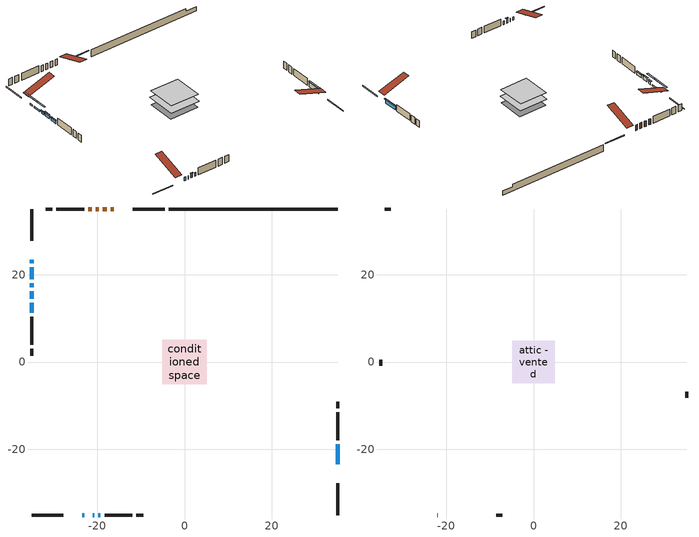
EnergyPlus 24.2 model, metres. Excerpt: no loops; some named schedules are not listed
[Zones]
conditioned space
 floor adiabatic (AdiabaticFloorConstruction): -5.11,-5.11 -5.11,5.11 5.11,5.11 5.11,-5.11 z0.22
 floor foundation (Slab1 construction): -5,-4.67 -5,4.67 5,4.67 5,-4.67 z-2.14
 wall outside (RimJoist1 construction): -4.57,35.07 -11.82,35.07 / -35.07,-35.07 -27.82,-35.07 / -35.07,35.07 -35.07,27.82 / 35.07,-35.07 35.07,-27.82 z0.22:0.52
 wall outside (AdiabaticWallConstruction 1): -16.2,35.07 -16.92,35.07 / -17.85,35.07 -18.69,35.07 / -19.62,35.07 -20.33,35.07 / -21.26,35.07 -22.06,35.07 z0.22:2.25
 wall outside (AdiabaticWallConstruction): -23.44,-35.07 -22.98,-35.07 / -19.72,-35.07 -19.26,-35.07 z0.22:1.44; -35.07,23.44 -35.07,22.61 / -35.07,21.68 -35.07,19.01 z0.22:0.73; 35.07,-23.44 35.07,-18.86 z0.22:1.78; -21.05,-35.07 -20.65,-35.07 z0.22:1.77; -35.07,18.08 -35.07,17.14 z0.22:1.11; -35.07,16.22 -35.07,14.47 z0.22:1.49; -35.07,13.55 -35.07,11.26 z0.22:1.21
 wall outside (Wall1 construction): -22.98,35.07 -29.35,35.07 / -18.34,-35.07 -11.97,-35.07 / -35.07,10.33 -35.07,3.96 / 35.07,-17.93 35.07,-11.57 z0.22:2.66
 wall outside (Wall2 construction): -30.28,35.07 -31.83,35.07 / -11.04,-35.07 -9.49,-35.07 / -35.07,3.04 -35.07,1.49 / 35.07,-10.64 35.07,-9.09 z0.22:2.66
 wall foundation (FoundationWall1 construction): -3.64,35.07,-2.14 -3.64,35.07,0.22 31.2,35.07,0.22 31.2,35.07,-0.66 35.07,35.07,-0.66 35.07,35.07,-2.14
 window (WindowConstruction 5): -23.44,-35.07 -22.98,-35.07 z0.22:1.44
 window (WindowConstruction 7): -35.07,23.44 -35.07,22.61 z0.22:0.73
 window (WindowConstruction 8): -35.07,21.68 -35.07,19.01 z0.22:0.73
 window (WindowConstruction): 35.07,-23.44 35.07,-18.86 z0.22:1.78
 window (WindowConstruction 1): -21.04,-35.07 -20.65,-35.07 z0.22:1.77
 window (WindowConstruction 2): -35.07,18.08 -35.07,17.14 z0.22:1.11
 window (WindowConstruction 3): -35.07,16.22 -35.07,14.48 z0.22:1.49
 window (WindowConstruction 4): -35.07,13.55 -35.07,11.26 z0.22:1.21
 window (WindowConstruction 6): -19.72,-35.07 -19.27,-35.07 z0.22:1.44
 door (Door): -16.2,35.07 -16.92,35.07 z0.22:2.25
 door (Door 1): -17.85,35.07 -18.69,35.07 z0.22:2.25
 door (Door 2): -19.62,35.07 -20.33,35.07 z0.22:2.25
 door (Door 3): -21.26,35.07 -22.05,35.07 z0.22:2.25
 ceiling adiabatic (AdiabaticFloorConstruction): 5.11,-5.11 5.11,5.11 -5.11,5.11 -5.11,-5.11 z0.22
attic - vented
 floor to conditioned space (Floor1 construction Reversed): -4.91,-4.91 -4.91,4.91 4.91,4.91 4.91,-4.91 z2.66
 wall outside (AdiabaticWallConstruction): -22.05,-35.07 -21.97,-35.07 z0.22:1.44
 wall outside (Wall3 construction): -32.76,35.07 -34.15,35.07 / -8.56,-35.07 -7.17,-35.07 / -35.07,0.56 -35.07,-0.83 / 35.07,-8.16 35.07,-6.77 z0.22:2.66
 window (WindowConstruction 9): -22.05,-35.07 -21.97,-35.07 z0.22:1.44
 roof outside (Roof1 construction): -15.27,35.07,2.66 -15.27,25.5,5.85 -12.75,25.5,5.85 -12.75,35.07,2.66; -24.37,-35.07,2.66 -24.37,-25.5,5.85 -26.89,-25.5,5.85 -26.89,-35.07,2.66; -35.07,24.37,2.66 -25.5,24.37,5.85 -25.5,26.89,5.85 -35.07,26.89,2.66; 35.07,-24.37,2.66 25.5,-24.37,5.85 25.5,-26.89,5.85 35.07,-26.89,2.66
shading: -35.07,19.97 -35.07,26.08 -35.49,26.08 -35.49,19.97 z3.37; -35.07,16.37 -35.07,24.32 -35.49,24.32 -35.49,16.37 z3.37; 35.07,-18.66 35.07,-23.64 35.49,-23.64 35.49,-18.66 z1.98; -20.45,-35.07 -21.25,-35.07 -21.25,-35.49 -20.45,-35.49 z1.97; -35.07,16.94 -35.07,18.28 -35.49,18.28 -35.49,16.94 z1.31; -35.07,14.27 -35.07,16.42 -35.49,16.42 -35.49,14.27 z1.69; -35.07,11.06 -35.07,13.75 -35.49,13.75 -35.49,11.06 z1.41
[Building]
Building 1: Terrain=Suburbs
[Site:Location]
Montreal Intl AP_QC: Latitude {deg}=45.47; Longitude {deg}=-73.74; Time Zone {hr}=-5; Elevation {m}=36; Keep Site Location Information=Yes
[Site:GroundTemperature:Shallow]
2.07863, -0.316383, -0.508184, 0.628371, 5.19101, 9.73239, 13.6695, 16.1636, 16.3755, 14.347, 10.5102, 6.10817
[Site:WaterMainsTemperature]
Calculation Method=Schedule; Temperature Schedule=mains temperature schedule
[Material] Roughness=Rough; Thermal Absorptance=0.9
Name | Thickness {m} | Conductivity {W/m-K} | Density {kg/m3} | Specific Heat {J/kg-K} | Solar Absorptance | Visible Absorptance
asphalt or fiberglass shingles | 0.00635 | 0.162714 | 1121.4 | 1465.45 | 0.4 | 0.4
ceiling loosefill ins | 0.169333 | 0.0480833 | 16.02 | 1046.75 | 0.7 | 0.7
ceiling stud and cavity | 0.1397 | 0.547142 | 65.682 | 1177.47 | 0.7 | 0.7
concrete 4.0 in. | 0.1016 | 1.803125 | 2242.8 | 837.4 | 0.7 | 0.7
concrete 8.0 in. | 0.2032 | 1.803125 | 2242.8 | 837.4 | 0.7 | 0.7
door material | 0.04445 | 0.053851 | 512.64 | 1214.23 | 0.7 | 0.7
door material 1 | 0.04445 | 0.188738 | 512.64 | 1214.23 | 0.7 | 0.7
door material 2 | 0.04445 | 0.20624 | 512.64 | 1214.23 | 0.7 | 0.7
exterior vertical ins | 0.0407268 | 0.029427 | 32.04 | 1214.23 | 0.7 | 0.7
floor covering | 0.0127 | 0.0433444 | 54.468 | 1339.84 | 0.6 | 0.6
floor rigid ins; wall rigid ins | 0.512978 | 0.029427 | 32.04 | 1214.23 | 0.7 | 0.7
floor stud and cavity | 0.1397 | 1.75129 | 37.0049 | 1207.88 | 0.7 | 0.7
furniture material conditioned space 1 | 0.1524 | 0.115458 | 640.8 | 1214.23 | 0.6 | 0.6
gypsum board | 0.0127 | 0.160291 | 801 | 837.4 | 0.6 | 0.6
gypsum board 1 | 0.0127 | 0.160291 | 801 | 837.4 | 0.7 | 0.7
osb sheathing 0.5 in. | 0.0127 | 0.115458 | 512.64 | 1214.23 | 0.7 | 0.7
osb sheathing 0.75 in. | 0.01905 | 0.115458 | 512.64 | 1214.23 | 0.7 | 0.7
osb sheathing 2.0 in. | 0.0508 | 0.115458 | 512.64 | 1214.23 | 0.7 | 0.7
rim joist stud and cavity | 0.0508 | 0.0368182 | 125.044 | 1163.47 | 0.6 | 0.6
wall stud and cavity | 0.1397 | 0.0813726 | 139.0536 | 1170.24 | 0.7 | 0.7
wall stud and cavity 1 | 0.1397 | 0.0820459 | 139.0536 | 1170.24 | 0.7 | 0.7
wall stud and cavity 2 | 0.0889 | 6.1454 | 50.32683 | 1063.81 | 0.6 | 0.6
wall stud and cavity 3 | 0.0889 | 0.380278 | 52.3479 | 1209.89 | 0.7 | 0.7
wall stud and cavity 4 | 0.0889 | 0.391764 | 83.0341 | 1211.67 | 0.7 | 0.7
wood siding | 0.0254 | 0.102417 | 544.68 | 1172.36 | 0.4 | 0.4
wood siding 1 | 0.00254 | 0.102417 | 544.68 | 1172.36 | 0.4 | 0.4
wood siding 2; wood siding 3; wood siding 4 | 0.0254 | 0.102417 | 544.68 | 1172.36 | 0.7 | 0.7
[WindowMaterial:SimpleGlazingSystem]
Name | U-Factor {W/m2-K} | Solar Heat Gain Coefficient
WindowMaterial | 3.03546 | 0.65
WindowMaterial 1 | 3.12404 | 0.46
WindowMaterial 2 | 3.07861 | 0.64
WindowMaterial 3 | 3.04681 | 0.68
WindowMaterial 4 | 3.06839 | 0.65
WindowMaterial 5 | 3.0383 | 0.46
WindowMaterial 6 | 3.1212 | 0.61
WindowMaterial 7 | 2.99912 | 0.58
WindowMaterial 8 | 2.98492 | 0.61
WindowMaterial 9 | 7.36323 | 0.59
[Construction]
AdiabaticFloorConstruction: floor stud and cavity, floor rigid ins, osb sheathing 0.75 in., floor covering
AdiabaticWallConstruction: wood siding 3, wall rigid ins, wall stud and cavity 3, gypsum board
AdiabaticWallConstruction 1: wood siding 4, wall rigid ins, wall stud and cavity 3, gypsum board
Door; Door 2: door material
Door 1: door material 1
Door 3: door material 2
Floor1 construction Reversed: gypsum board, ceiling stud and cavity, ceiling loosefill ins
FoundationWall1 construction: concrete 8.0 in., gypsum board 1
furniture construction conditioned space 1: furniture material conditioned space 1
PartitionWallConstruction: gypsum board, wall stud and cavity 4, gypsum board
RimJoist1 construction: wood siding 2, osb sheathing 2.0 in., rim joist stud and cavity
Roof1 construction: asphalt or fiberglass shingles
Slab1 construction: concrete 4.0 in.
Wall1 construction: wood siding, osb sheathing 0.5 in., wall stud and cavity, gypsum board
Wall2 construction: wood siding, osb sheathing 0.5 in., wall stud and cavity 1, gypsum board
Wall3 construction: wood siding 1, wall stud and cavity 2
WindowConstruction: WindowMaterial
WindowConstruction 1: WindowMaterial 1
WindowConstruction 2: WindowMaterial 2
WindowConstruction 3: WindowMaterial 3
WindowConstruction 4: WindowMaterial 4
WindowConstruction 5: WindowMaterial 5
WindowConstruction 6: WindowMaterial 6
WindowConstruction 7: WindowMaterial 7
WindowConstruction 8: WindowMaterial 8
WindowConstruction 9: WindowMaterial 9
[Zone] Multiplier=1; Part of Total Floor Area=Yes
Name | Volume {m3}
attic - vented | 49.9853
conditioned space | 477.5
[Space]
Name | Zone | Volume {m3}
attic - vented 1 | attic - vented | 49.9853
conditioned space 1 | conditioned space | 477.5
[ZoneInfiltration:EffectiveLeakageArea]
infil attic - vented 1: Zone or Space=attic - vented 1; Schedule=Always On Discrete; Effective Air Leakage Area {cm2}=3861.2; Stack Coefficient=0.000391512; Wind Coefficient=1.33688e-05
[ZoneMixing]
whole house fan mix: Zone or Space=attic - vented; Schedule=Always On Continuous; Design Flow Rate Calculation Method=Flow/Zone; Design Flow Rate {m3/s}=0; Source Zone or Space=conditioned space
[SurfaceProperty:ExposedFoundationPerimeter]
Slab1: Exposed Perimeter Calculation Method=TotalExposedPerimeter; Total Exposed Perimeter {m}=38.711
[InternalMass] Zone or ZoneList=conditioned space; Space or SpaceList=conditioned space 1
Name | Construction | Surface Area {m2}
furniture mass conditioned space 1 | furniture construction conditioned space 1 | 79.1799
partition wall mass | PartitionWallConstruction | 197.95
[Lights]
interior lighting: Zone or ZoneList or Space or SpaceList=conditioned space 1; Schedule=interior lighting schedule; Design Level Calculation Method=LightingLevel; Lighting Level {W}=343.2; Return Air Fraction=0; Fraction Radiant=0.6; Fraction Visible=0.2; Fraction Replaceable=1
[People]
occupants: Zone or ZoneList or Space or SpaceList=conditioned space 1; Number of People Schedule=occupants schedule; Number of People Calculation Method=People; Number of People=3; Fraction Radiant=0.314171; Sensible Heat Fraction=0.56303; Activity Level Schedule=occupants activity schedule; Carbon Dioxide Generation Rate {m3/s-W}=0; Enable ASHRAE 55 Comfort Warnings=No; Mean Radiant Temperature Calculation Type=EnclosureAveraged
[ElectricEquipment] Zone or ZoneList or Space or SpaceList=conditioned space 1; Design Level Calculation Method=EquipmentLevel
Name | Schedule | Design Level {W} | Fraction Latent | Fraction Radiant | Fraction Lost
clothes dryer | clothes dryer schedule | 140.772 | 0.015 | 0.081 | 0.85
clothes washer | clothes washer schedule | 32.1985 | 0.03 | 0.162 | 0.7
cooking range | cooking range schedule | 215.147 | 0.08 | 0.432 | 0.2
dishwasher | dishwasher schedule | 66.8632 | 0.3 | 0.18 | 0.4
fridge | fridge schedule | 72.9452 | 0 | 0.6 | 0
mech vent bath fan 0 | mech vent bath fan 0 schedule | 50.2 | 0 | 0 | 1
mech vent bath fan 1 | mech vent bath fan 1 schedule | 50.2 | 0 | 0 | 1
mech vent house fan | mech vent house fan schedule | 0.95 | 0 | 0 | 1
mech vent house fan cfis | mech vent house fan cfis schedule | 0 | 0 | 0 | 0
mech vent range fan 0 | mech vent range fan 0 schedule | 57 | 0 | 0 | 1
misc plug loads | misc plug loads schedule | 494.7 | 0.045 | 0.513 | 0.1
whole house fan | Always On Discrete | 0 | 0 | 0 | 1
[OtherEquipment] Zone or ZoneList or Space or SpaceList=conditioned space 1; Design Level Calculation Method=EquipmentLevel
Name | Fuel Type | Schedule | Design Level {W} | Fraction Latent | Fraction Radiant | Fraction Lost
clothes dryer 1 | Electricity | clothes dryer schedule | 0 | 0.015 | 0.081 | 0.85
cooking range 1 | Electricity | cooking range schedule | 0 | 0.08 | 0.432 | 0.2
general water use latent | None | general water use schedule | 62.594 | 1 | 0 | 0
general water use sensible | None | general water use schedule | -61.6891 | 0 | 0.6 | 0
mech vent house fan latent load | None | Always On Discrete | 0 | 1 | 0 | 0
mech vent house fan sensible load | None | Always On Discrete | 0 | 0 | 0 | 0
water heater energy adjustment1 | Electricity | Always On Discrete | 0.01 | 0 | 0 | 1
[ZoneInfiltration:DesignFlowRate] Zone or ZoneList or Space or SpaceList=conditioned space 1; Schedule=Always On Discrete; Design Flow Rate Calculation Method=Flow/Zone; Design Flow Rate {m3/s}=0
infil flow; natural vent flow; whole house fan flow
[AvailabilityManager:Scheduled]
mini split heat pump airloop Availability Manager: Schedule=Always On Discrete
[Foundation:Kiva]
Foundation Kiva 1: Initial Indoor Air Temperature {C}=18; Wall Height Above Grade {m}=0.220005; Wall Depth Below Slab {m}=0.2032; Custom Block Material Name 1=exterior vertical ins; Custom Block Depth 1 {m}=2.36001; Custom Block X Position 1 {m}=0.2159; Custom Block Z Position 1 {m}=0
[Foundation:Kiva:Settings]
Soil Conductivity {W/m-K}=0.849921; Soil Density {kg/m3}=1842.3; Soil Specific Heat {J/kg-K}=418.7; Ground Solar Absorptivity=0.9; Ground Thermal Absorptivity=0.9; Ground Surface Roughness {m}=0.03; Far-Field Width {m}=40; Deep-Ground Boundary Condition=ZeroFlux; Deep-Ground Depth {m}=40; Minimum Cell Dimension {m}=0.2; Maximum Cell Growth Coefficient=3; Simulation Timestep=Timestep
[Exterior:Lights]
exterior lighting: Schedule=exterior lighting schedule; Design Level {W}=75.6
[EnergyManagementSystem:GlobalVariable]
infil_program_Qfan
infil_program_Qinf
mini_split_heat_pump_airloop_Fan_RTF
natural_vent_program_Qnv
natural_vent_program_Qwhf
[EnergyManagementSystem:Sensor]
Name | Output:Variable or Output:Meter Index Key | Output:Variable or Output:Meter
airflow_gain | infil flow | Infiltration Sensible Heat Gain Energy
airflow_gain_1 | natural vent flow | Infiltration Sensible Heat Gain Energy
airflow_gain_2 | whole house fan flow | Infiltration Sensible Heat Gain Energy
airflow_loss | infil flow | Infiltration Sensible Heat Loss Energy
airflow_loss_1 | natural vent flow | Infiltration Sensible Heat Loss Energy
airflow_loss_2 | whole house fan flow | Infiltration Sensible Heat Loss Energy
clg_load_cond |  | Cooling:EnergyTransfer:Zone:CONDITIONED SPACE
clg_sp_s; clg_sp_s_1 | cooling setpoint | Schedule Value
clothes_dryer_exhaust_0_sch_s | clothes dryer exhaust 0 schedule | Schedule Value
cool_season | cooling season schedule | Schedule Value
htg_load_cond |  | Heating:EnergyTransfer:Zone:CONDITIONED SPACE
htg_sp_s; htg_sp_s_1 | heating setpoint | Schedule Value
ig_ee_conv | clothes dryer | Electric Equipment Convective Heating Energy
ig_ee_conv_2 | cooking range | Electric Equipment Convective Heating Energy
ig_ee_conv_4 | fridge | Electric Equipment Convective Heating Energy
ig_ee_conv_5 | misc plug loads | Electric Equipment Convective Heating Energy
ig_ee_conv_6 | whole house fan | Electric Equipment Convective Heating Energy
ig_ee_rad | clothes dryer | Electric Equipment Radiant Heating Energy
ig_ee_rad_2 | cooking range | Electric Equipment Radiant Heating Energy
ig_ee_rad_4 | fridge | Electric Equipment Radiant Heating Energy
ig_ee_rad_5 | misc plug loads | Electric Equipment Radiant Heating Energy
ig_ee_rad_6 | whole house fan | Electric Equipment Radiant Heating Energy
ig_lgt_conv | interior lighting | Lights Convective Heating Energy
ig_lgt_rad | interior lighting | Lights Radiant Heating Energy
ig_lgt_vis | interior lighting | Lights Visible Radiation Heating Energy
ig_oe_conv | clothes dryer 1 | Other Equipment Convective Heating Energy
ig_oe_conv_1 | cooking range 1 | Other Equipment Convective Heating Energy
ig_oe_conv_2 | general water use latent | Other Equipment Convective Heating Energy
ig_oe_conv_3 | general water use sensible | Other Equipment Convective Heating Energy
ig_oe_conv_4 | water heater energy adjustment1 | Other Equipment Convective Heating Energy
ig_oe_rad | clothes dryer 1 | Other Equipment Radiant Heating Energy
ig_oe_rad_1 | cooking range 1 | Other Equipment Radiant Heating Energy
ig_oe_rad_2 | general water use latent | Other Equipment Radiant Heating Energy
ig_oe_rad_3 | general water use sensible | Other Equipment Radiant Heating Energy
ig_oe_rad_4 | water heater energy adjustment1 | Other Equipment Radiant Heating Energy
ig_ppl_conv | occupants | People Convective Heating Energy
ig_ppl_rad | occupants | People Radiant Heating Energy
im_conv | furniture mass conditioned space 1 | Surface Inside Face Convection Heat Gain Energy
im_conv_1 | partition wall mass | Surface Inside Face Convection Heat Gain Energy
im_ig | furniture mass conditioned space 1 | Surface Inside Face Internal Gains Radiation Heat Gain Energy
im_ig_1 | partition wall mass | Surface Inside Face Internal Gains Radiation Heat Gain Energy
im_lgt | furniture mass conditioned space 1 | Surface Inside Face Lights Radiation Heat Gain Energy
im_lgt_1 | partition wall mass | Surface Inside Face Lights Radiation Heat Gain Energy
im_sol | furniture mass conditioned space 1 | Surface Inside Face Solar Radiation Heat Gain Energy
im_sol_1 | partition wall mass | Surface Inside Face Solar Radiation Heat Gain Energy
im_surf | furniture mass conditioned space 1 | Surface Inside Face Net Surface Thermal Radiation Heat Gain Energy
im_surf_1 | partition wall mass | Surface Inside Face Net Surface Thermal Radiation Heat Gain Energy
mech_vent_bath_fan_0_sch_s | mech vent bath fan 0 schedule | Schedule Value
mech_vent_bath_fan_1_sch_s | mech vent bath fan 1 schedule | Schedule Value
mech_vent_range_fan_0_sch_s | mech vent range fan 0 schedule | Schedule Value
mv_conv | mech vent bath fan 0 | Electric Equipment Convective Heating Energy
mv_conv_1 | mech vent bath fan 1 | Electric Equipment Convective Heating Energy
mv_conv_2 | mech vent house fan | Electric Equipment Convective Heating Energy
mv_conv_3 | mech vent house fan cfis | Electric Equipment Convective Heating Energy
mv_conv_4 | mech vent range fan 0 | Electric Equipment Convective Heating Energy
mv_conv_5 | mech vent house fan latent load | Other Equipment Convective Heating Energy
mv_conv_6 | mech vent house fan sensible load | Other Equipment Convective Heating Energy
mv_rad | mech vent bath fan 0 | Electric Equipment Radiant Heating Energy
mv_rad_1 | mech vent bath fan 1 | Electric Equipment Radiant Heating Energy
mv_rad_2 | mech vent house fan | Electric Equipment Radiant Heating Energy
mv_rad_3 | mech vent house fan cfis | Electric Equipment Radiant Heating Energy
mv_rad_4 | mech vent range fan 0 | Electric Equipment Radiant Heating Energy
mv_rad_5 | mech vent house fan latent load | Other Equipment Radiant Heating Energy
mv_rad_6 | mech vent house fan sensible load | Other Equipment Radiant Heating Energy
natural_vent_s | natural vent schedule | Schedule Value
out_pb_s |  | Site Outdoor Air Barometric Pressure
out_wt_s |  | Site Outdoor Air Humidity Ratio
site_vw_s |  | Site Wind Speed
ss_back_out | Window1 | Surface Window Shortwave from Zone Back Out Window Heat Transfer Rate
ss_back_out_1 | Window11 | Surface Window Shortwave from Zone Back Out Window Heat Transfer Rate
ss_back_out_2 | Window12 | Surface Window Shortwave from Zone Back Out Window Heat Transfer Rate
ss_back_out_3 | Window2 | Surface Window Shortwave from Zone Back Out Window Heat Transfer Rate
ss_back_out_4 | Window4 | Surface Window Shortwave from Zone Back Out Window Heat Transfer Rate
ss_back_out_5 | Window5 | Surface Window Shortwave from Zone Back Out Window Heat Transfer Rate
ss_back_out_6 | Window6 | Surface Window Shortwave from Zone Back Out Window Heat Transfer Rate
ss_back_out_7 | Window7 | Surface Window Shortwave from Zone Back Out Window Heat Transfer Rate
ss_back_out_8 | Window9 | Surface Window Shortwave from Zone Back Out Window Heat Transfer Rate
ss_conv | Door1 | Surface Inside Face Convection Heat Gain Energy
ss_conv_1 | Door2 | Surface Inside Face Convection Heat Gain Energy
ss_conv_10 | Window6 | Surface Inside Face Convection Heat Gain Energy
ss_conv_11 | Window7 | Surface Inside Face Convection Heat Gain Energy
ss_conv_12 | Window9 | Surface Inside Face Convection Heat Gain Energy
ss_conv_2 | Door3 | Surface Inside Face Convection Heat Gain Energy
ss_conv_3 | Door4 | Surface Inside Face Convection Heat Gain Energy
ss_conv_4 | Window1 | Surface Inside Face Convection Heat Gain Energy
ss_conv_5 | Window11 | Surface Inside Face Convection Heat Gain Energy
ss_conv_6 | Window12 | Surface Inside Face Convection Heat Gain Energy
ss_conv_7 | Window2 | Surface Inside Face Convection Heat Gain Energy
ss_conv_8 | Window4 | Surface Inside Face Convection Heat Gain Energy
ss_conv_9 | Window5 | Surface Inside Face Convection Heat Gain Energy
ss_ig | Door1 | Surface Inside Face Internal Gains Radiation Heat Gain Energy
ss_ig_1 | Door2 | Surface Inside Face Internal Gains Radiation Heat Gain Energy
ss_ig_10 | Window6 | Surface Inside Face Internal Gains Radiation Heat Gain Energy
ss_ig_11 | Window7 | Surface Inside Face Internal Gains Radiation Heat Gain Energy
ss_ig_12 | Window9 | Surface Inside Face Internal Gains Radiation Heat Gain Energy
ss_ig_2 | Door3 | Surface Inside Face Internal Gains Radiation Heat Gain Energy
ss_ig_3 | Door4 | Surface Inside Face Internal Gains Radiation Heat Gain Energy
ss_ig_4 | Window1 | Surface Inside Face Internal Gains Radiation Heat Gain Energy
ss_ig_5 | Window11 | Surface Inside Face Internal Gains Radiation Heat Gain Energy
ss_ig_6 | Window12 | Surface Inside Face Internal Gains Radiation Heat Gain Energy
ss_ig_7 | Window2 | Surface Inside Face Internal Gains Radiation Heat Gain Energy
ss_ig_8 | Window4 | Surface Inside Face Internal Gains Radiation Heat Gain Energy
ss_ig_9 | Window5 | Surface Inside Face Internal Gains Radiation Heat Gain Energy
ss_lgt | Door1 | Surface Inside Face Lights Radiation Heat Gain Energy
ss_lgt_1 | Door2 | Surface Inside Face Lights Radiation Heat Gain Energy
ss_lgt_2 | Door3 | Surface Inside Face Lights Radiation Heat Gain Energy
ss_lgt_3 | Door4 | Surface Inside Face Lights Radiation Heat Gain Energy
ss_sol | Door1 | Surface Inside Face Solar Radiation Heat Gain Energy
ss_sol_1 | Door2 | Surface Inside Face Solar Radiation Heat Gain Energy
ss_sol_2 | Door3 | Surface Inside Face Solar Radiation Heat Gain Energy
ss_sol_3 | Door4 | Surface Inside Face Solar Radiation Heat Gain Energy
ss_surf | Door1 | Surface Inside Face Net Surface Thermal Radiation Heat Gain Energy
ss_surf_1 | Door2 | Surface Inside Face Net Surface Thermal Radiation Heat Gain Energy
ss_surf_10 | Window6 | Surface Inside Face Net Surface Thermal Radiation Heat Gain Energy
ss_surf_11 | Window7 | Surface Inside Face Net Surface Thermal Radiation Heat Gain Energy
ss_surf_12 | Window9 | Surface Inside Face Net Surface Thermal Radiation Heat Gain Energy
ss_surf_2 | Door3 | Surface Inside Face Net Surface Thermal Radiation Heat Gain Energy
ss_surf_3 | Door4 | Surface Inside Face Net Surface Thermal Radiation Heat Gain Energy
ss_surf_4 | Window1 | Surface Inside Face Net Surface Thermal Radiation Heat Gain Energy
ss_surf_5 | Window11 | Surface Inside Face Net Surface Thermal Radiation Heat Gain Energy
ss_surf_6 | Window12 | Surface Inside Face Net Surface Thermal Radiation Heat Gain Energy
ss_surf_7 | Window2 | Surface Inside Face Net Surface Thermal Radiation Heat Gain Energy
ss_surf_8 | Window4 | Surface Inside Face Net Surface Thermal Radiation Heat Gain Energy
ss_surf_9 | Window5 | Surface Inside Face Net Surface Thermal Radiation Heat Gain Energy
ss_trans_in | Window1 | Surface Window Transmitted Solar Radiation Rate
ss_trans_in_1 | Window11 | Surface Window Transmitted Solar Radiation Rate
ss_trans_in_2 | Window12 | Surface Window Transmitted Solar Radiation Rate
ss_trans_in_3 | Window2 | Surface Window Transmitted Solar Radiation Rate
ss_trans_in_4 | Window4 | Surface Window Transmitted Solar Radiation Rate
ss_trans_in_5 | Window5 | Surface Window Transmitted Solar Radiation Rate
ss_trans_in_6 | Window6 | Surface Window Transmitted Solar Radiation Rate
ss_trans_in_7 | Window7 | Surface Window Transmitted Solar Radiation Rate
ss_trans_in_8 | Window9 | Surface Window Transmitted Solar Radiation Rate
ss_trans_out | Window1 | Surface Inside Face Initial Transmitted Diffuse Transmitted Out Window Solar Radiation Rate
ss_trans_out_1 | Window11 | Surface Inside Face Initial Transmitted Diffuse Transmitted Out Window Solar Radiation Rate
ss_trans_out_2 | Window12 | Surface Inside Face Initial Transmitted Diffuse Transmitted Out Window Solar Radiation Rate
ss_trans_out_3 | Window2 | Surface Inside Face Initial Transmitted Diffuse Transmitted Out Window Solar Radiation Rate
ss_trans_out_4 | Window4 | Surface Inside Face Initial Transmitted Diffuse Transmitted Out Window Solar Radiation Rate
ss_trans_out_5 | Window5 | Surface Inside Face Initial Transmitted Diffuse Transmitted Out Window Solar Radiation Rate
ss_trans_out_6 | Window6 | Surface Inside Face Initial Transmitted Diffuse Transmitted Out Window Solar Radiation Rate
ss_trans_out_7 | Window7 | Surface Inside Face Initial Transmitted Diffuse Transmitted Out Window Solar Radiation Rate
ss_trans_out_8 | Window9 | Surface Inside Face Initial Transmitted Diffuse Transmitted Out Window Solar Radiation Rate
s_conv | Floor1 | Surface Inside Face Convection Heat Gain Energy
s_conv_1 | FoundationWall1 | Surface Inside Face Convection Heat Gain Energy
s_conv_10 | Wall1:180 | Surface Inside Face Convection Heat Gain Energy
s_conv_11 | Wall1:270 | Surface Inside Face Convection Heat Gain Energy
s_conv_12 | Wall1:90 | Surface Inside Face Convection Heat Gain Energy
s_conv_13 | Wall2:0 | Surface Inside Face Convection Heat Gain Energy
s_conv_14 | Wall2:180 | Surface Inside Face Convection Heat Gain Energy
s_conv_15 | Wall2:270 | Surface Inside Face Convection Heat Gain Energy
s_conv_16 | Wall2:90 | Surface Inside Face Convection Heat Gain Energy
s_conv_2 | inferred conditioned ceiling | Surface Inside Face Convection Heat Gain Energy
s_conv_3 | inferred conditioned floor | Surface Inside Face Convection Heat Gain Energy
s_conv_4 | RimJoist1:0 | Surface Inside Face Convection Heat Gain Energy
s_conv_5 | RimJoist1:180 | Surface Inside Face Convection Heat Gain Energy
